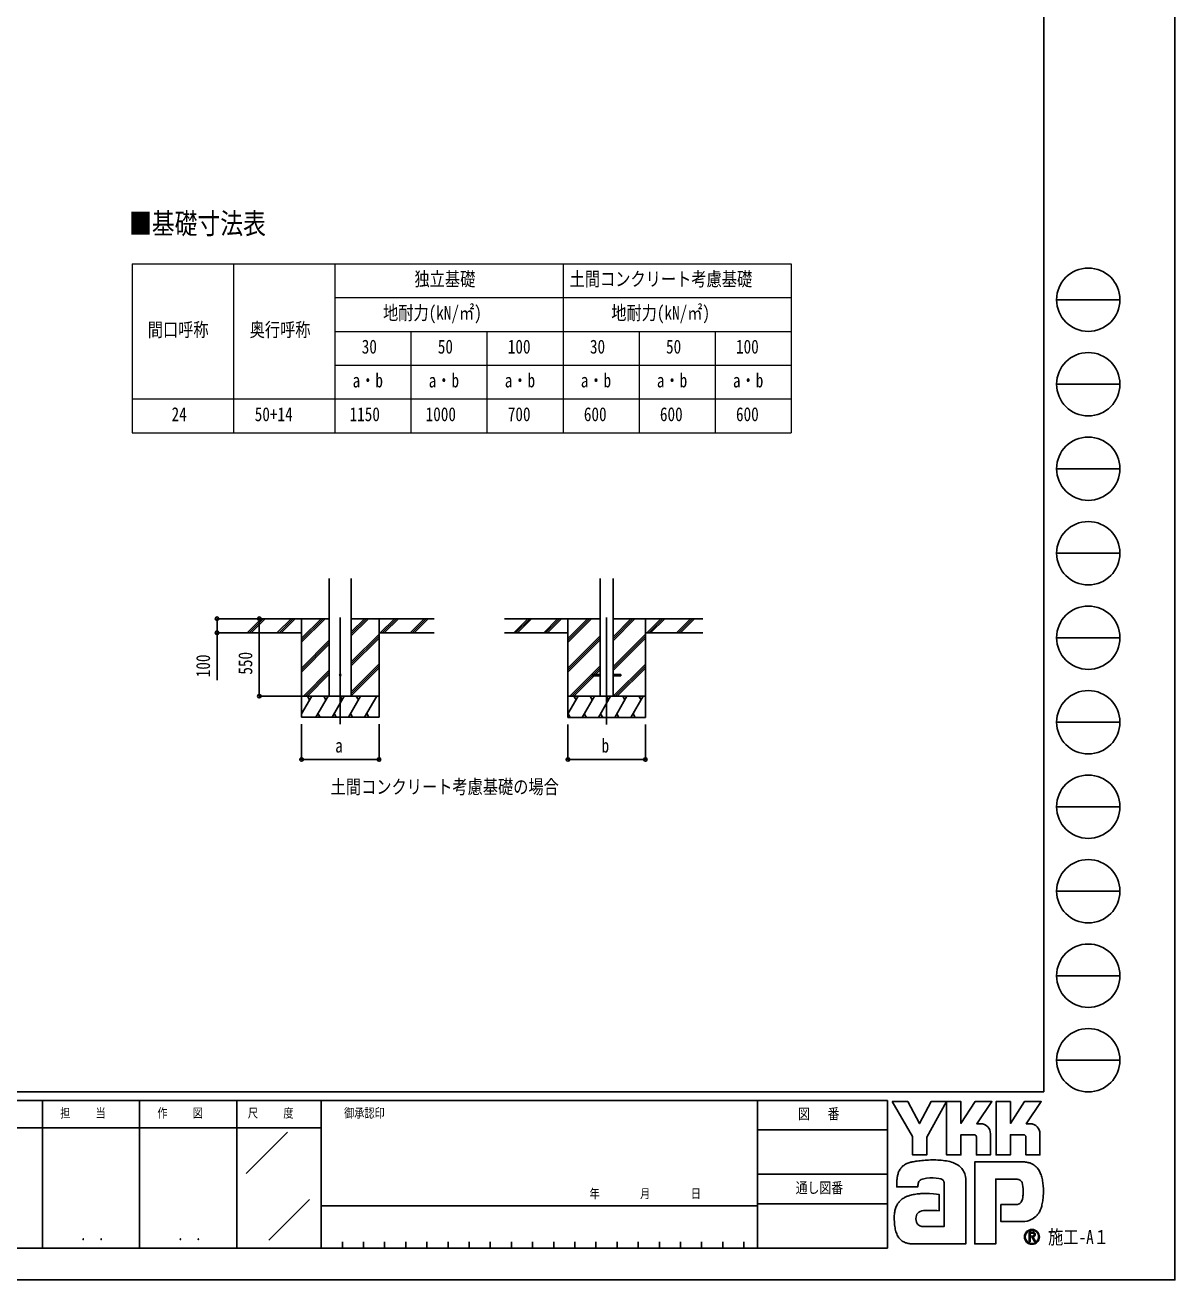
# Model space of a CAD drawing. Units: millimetres, scale not verified. Extents: x -12615 to 12615, y -8910 to 8910.
# Drawn here: x 4453 to 12615, y -8910 to 0 of the extents above; entities that cross this region are included whole.
import ezdxf
from ezdxf.enums import TextEntityAlignment as Align

# ---------------------------------------------------------------- set-up
doc = ezdxf.new("R2010")
doc.units = ezdxf.units.MM
doc.header["$LTSCALE"] = 50
doc.layers.add('0-1_TABLE1', color=7, linetype='Continuous', lineweight=18)
for name, color, linetype in [('0-2_USER1', 3, 'Continuous'), ('0-3_YKK_12', 2, 'Continuous'), ('0-5_YKK_A1', 4, 'Continuous'), ('0-6_YKK_D', 6, 'Continuous'), ('0-7_YKK_ZWAK', 7, 'Continuous')]:
    doc.layers.add(name, color=color, linetype=linetype)
doc.styles.add('ＭＳ ゴシック', font='')
doc.styles.get('ＭＳ ゴシック').set_extended_font_data('MS Gothic')

msp = doc.modelspace()

# ---------------------------------------------------------------- linework, layer by layer
at = {"layer": '0-1_TABLE1'}
for p, q in [((5211.57, -1694.63), (9891.57, -1694.63)), ((5211.57, -1694.63), (5211.57, -2894.63)), ((5931.57, -1694.63), (5931.57, -2894.63)), ((6651.57, -1694.63), (6651.57, -2894.63)), ((8271.57, -1694.63), (8271.57, -2894.63)), ((6651.57, -1934.63), (9891.57, -1934.63)), ((6651.57, -2174.63), (9891.57, -2174.63)), ((7191.57, -2174.63), (7191.57, -2894.63)), ((7731.57, -2174.63), (7731.57, -2894.63)), ((8811.57, -2174.63), (8811.57, -2894.63)), ((9351.57, -2174.63), (9351.57, -2894.63)), ((6651.57, -2414.63), (9891.57, -2414.63)), ((5211.57, -2654.63), (9891.57, -2654.63)), ((5211.57, -2894.63), (9891.57, -2894.63))]:
    msp.add_line(p, q, dxfattribs=at)
msp.add_lwpolyline([(9891.57, -1694.63), (9891.57, -2174.63), (9891.57, -2894.63)], dxfattribs=at)
at = {"layer": '0-3_YKK_12'}
for p, q in [((6690.06, -4205.79), (6690.06, -4964.99)), ((8581.06, -4206.79), (8581.06, -4965.99))]:
    msp.add_line(p, q, dxfattribs=at)
at = {"layer": '0-5_YKK_A1'}
for p, q in [((6612.31, -4765), (6612.31, -3929.64)), ((6767.81, -4765), (6767.81, -3929.64)), ((8535.86, -3930.64), (8535.86, -4766)), ((8626.26, -3930.64), (8626.26, -4766)), ((6612.31, -4215), (5964.11, -4215)), ((6030.8, -4313.59), (6129.39, -4215)), ((6043.53, -4315), (6143.53, -4215)), ((6057.68, -4315), (6157.68, -4215)), ((6242.93, -4313.59), (6341.52, -4215)), ((6255.67, -4315), (6355.67, -4215)), ((6269.81, -4315), (6369.81, -4215)), ((6415.06, -4215), (6415.06, -4914.99)), ((6415.06, -4381.88), (6581.94, -4215)), ((6415.06, -4367.73), (6567.8, -4215)), ((6415.06, -4353.59), (6553.66, -4215)), ((6767.81, -4337.49), (6890.31, -4215)), ((6767.81, -4323.35), (6876.17, -4215)), ((6767.81, -4309.21), (6862.02, -4215)), ((6767.81, -4215), (7355.68, -4215)), ((6965.06, -4215), (6965.06, -4914.99)), ((6974.16, -4315), (7074.16, -4215)), ((6988.3, -4315), (7088.3, -4215)), ((7002.44, -4315), (7102.44, -4215)), ((7186.29, -4315), (7286.29, -4215)), ((7200.43, -4315), (7300.43, -4215)), ((7214.57, -4315), (7314.57, -4215)), ((8535.86, -4216), (7855.11, -4216)), ((7921.8, -4314.59), (8020.39, -4216)), ((7934.53, -4316), (8034.54, -4216)), ((7948.68, -4316), (8048.68, -4216)), ((8133.93, -4314.59), (8232.53, -4216)), ((8146.67, -4316), (8246.67, -4216)), ((8160.81, -4316), (8260.81, -4216)), ((8306.06, -4216), (8306.06, -4915.99)), ((8306.06, -4382.88), (8472.94, -4216)), ((8306.06, -4368.73), (8458.8, -4216)), ((8306.06, -4354.59), (8444.66, -4216)), ((8626.26, -4371.04), (8781.31, -4216)), ((8626.26, -4356.9), (8767.17, -4216)), ((8626.26, -4342.76), (8753.03, -4216)), ((8626.26, -4216), (9264.27, -4216)), ((8856.06, -4216), (8856.06, -4915.99)), ((8865.16, -4316), (8965.16, -4216)), ((8879.3, -4316), (8979.3, -4216)), ((8893.44, -4316), (8993.44, -4216)), ((9077.29, -4316), (9177.29, -4216)), ((9091.43, -4316), (9191.43, -4216)), ((9105.57, -4316), (9205.57, -4216)), ((6415.06, -4315), (5964.11, -4315)), ((6767.81, -4521.34), (6965.06, -4324.09)), ((6767.81, -4535.48), (6965.06, -4338.23)), ((6767.81, -4549.62), (6965.06, -4352.38)), ((6965.06, -4315), (7355.68, -4315)), ((8306.06, -4316), (7855.11, -4316)), ((8306.06, -4566.72), (8535.86, -4336.92)), ((8306.06, -4580.86), (8535.86, -4351.07)), ((8306.06, -4595.01), (8535.86, -4365.21)), ((8626.26, -4554.89), (8856.06, -4325.09)), ((8626.26, -4569.03), (8856.06, -4339.23)), ((8626.26, -4583.17), (8856.06, -4353.38)), ((8856.06, -4316), (9264.27, -4316)), ((6415.06, -4565.72), (6612.31, -4368.47)), ((6415.06, -4579.86), (6612.31, -4382.62)), ((6415.06, -4594.01), (6612.31, -4396.76)), ((6767.81, -4733.47), (6965.06, -4536.22)), ((8627.28, -4766), (8856.06, -4537.22)), ((6427.92, -4765), (6612.31, -4580.6)), ((6442.06, -4765), (6612.31, -4594.75)), ((6456.2, -4765), (6612.31, -4608.89)), ((6767.81, -4747.61), (6965.06, -4550.36)), ((6767.81, -4761.75), (6965.06, -4564.51)), ((8318.92, -4766), (8535.86, -4549.05)), ((8333.06, -4766), (8481.06, -4618)), ((8347.2, -4766), (8492.7, -4620.5)), ((8481.06, -4611.5), (8481.06, -4620.5)), ((8481.06, -4611.5), (8535.86, -4611.5)), ((8481.06, -4620.5), (8535.86, -4620.5)), ((8487.56, -4611.5), (8535.86, -4563.2)), ((8501.7, -4611.5), (8535.86, -4577.34)), ((8626.26, -4611.5), (8681.06, -4611.5)), ((8626.26, -4620.5), (8681.06, -4620.5)), ((8641.43, -4766), (8856.06, -4551.36)), ((8655.57, -4766), (8856.06, -4565.51)), ((8681.06, -4611.5), (8681.06, -4620.5)), ((6415.06, -4890.44), (6487.49, -4764.99)), ((6965.06, -4765), (6415.06, -4765)), ((6472.49, -4790.98), (6457.49, -4765)), ((6516.36, -4914.99), (6602.96, -4764.99)), ((6587.96, -4790.98), (6572.96, -4764.99)), ((6631.83, -4914.99), (6718.43, -4764.99)), ((6703.43, -4790.98), (6688.43, -4765)), ((6747.3, -4914.99), (6833.9, -4765)), ((6818.9, -4790.98), (6803.9, -4764.99)), ((6862.77, -4914.99), (6949.37, -4765)), ((6919.37, -4765), (6919.37, -4764.99)), ((8306.06, -4891.44), (8378.49, -4765.99)), ((8856.06, -4766), (8306.06, -4766)), ((8363.49, -4791.98), (8348.49, -4766)), ((8407.36, -4915.99), (8493.96, -4765.99)), ((8478.96, -4791.98), (8463.96, -4765.99)), ((8522.83, -4915.99), (8609.43, -4765.99)), ((8594.43, -4791.98), (8579.43, -4766)), ((8638.3, -4915.99), (8724.9, -4766)), ((8709.9, -4791.98), (8694.9, -4765.99)), ((8753.77, -4915.99), (8840.37, -4766)), ((8825.37, -4791.98), (8810.37, -4765.99)), ((6531.35, -4889.01), (6546.35, -4914.99)), ((6646.82, -4889.02), (6661.82, -4914.99)), ((6762.3, -4889.01), (6777.3, -4914.99)), ((6877.76, -4889.02), (6892.76, -4914.99)), ((8306.89, -4890.01), (8321.88, -4915.99)), ((8422.36, -4890.01), (8437.35, -4915.99)), ((8537.83, -4890.02), (8552.82, -4915.99)), ((8653.3, -4890.01), (8668.3, -4915.99)), ((8768.77, -4890.02), (8783.76, -4915.99)), ((6415.06, -4914.99), (6965.06, -4914.99)), ((8306.06, -4915.99), (8856.06, -4915.99))]:
    msp.add_line(p, q, dxfattribs=at)
msp.add_circle((6690.06, -4615), 5, dxfattribs=at)
at = {"layer": '0-6_YKK_D'}
for p, q in [((5963.11, -4215), (5814.06, -4215)), ((6115.06, -4215), (6115.06, -4765)), ((5963.11, -4315), (5814.06, -4315)), ((6414.06, -4765), (6114.06, -4765)), ((6415.06, -4964.99), (6415.06, -5215.99)), ((6965.06, -4964.99), (6965.06, -5215.99)), ((8306.06, -4965.99), (8306.06, -5215.99)), ((8856.06, -4965.99), (8856.06, -5215.99)), ((6415.06, -5214.99), (6965.06, -5214.99)), ((8306.06, -5214.99), (8856.06, -5214.99))]:
    msp.add_line(p, q, dxfattribs=at)
msp.add_lwpolyline([(5815.06, -4215), (5815.06, -4315), (5815.06, -4650.8)], dxfattribs=at)
for centre in [(5815.06, -4215), (6115.06, -4215), (5815.06, -4315), (6115.06, -4765), (6415.06, -5214.99), (6965.06, -5214.99), (8306.06, -5214.99), (8856.06, -5214.99)]:
    msp.add_circle(centre, 12.75, dxfattribs=at)
at = {"layer": '0-7_YKK_ZWAK'}
for p, q in [((11685.06, 8325), (11685.06, -7575)), ((11775.06, -1950), (12225.06, -1950)), ((11775.06, -2550), (12225.06, -2550)), ((11775.06, -3150), (12225.06, -3150)), ((11775.06, -3750), (12225.06, -3750)), ((11775.06, -4350), (12225.06, -4350)), ((11775.06, -4950), (12225.06, -4950)), ((11775.06, -5550), (12225.06, -5550)), ((11775.06, -6150), (12225.06, -6150)), ((11775.06, -6750), (12225.06, -6750)), ((11775.06, -7350), (12225.06, -7350)), ((11685.06, -7575), (-11714.94, -7575)), ((4575.06, -7635), (4575.06, -8685)), ((5265.06, -7635), (5265.06, -8685)), ((5955.06, -7635), (5955.06, -8685)), ((6555.06, -7635), (5955.06, -7635)), ((9652.56, -7635), (6555.06, -7635)), ((6555.06, -7635), (6555.06, -8685)), ((9652.56, -7635), (9652.56, -8685)), ((10575.06, -7635), (9652.56, -7635)), ((10575.06, -7635), (10575.06, -8685)), ((5955.06, -7830), (3885.06, -7830)), ((5955.06, -7830), (6555.06, -7830)), ((6021.31, -8154.87), (6315.11, -7861.08)), ((9652.56, -7845), (10575.06, -7845)), ((9652.56, -8160), (10575.06, -8160)), ((6182.02, -8627.97), (6470.68, -8339.3)), ((10575.06, -8370), (9652.56, -8370)), ((6555.06, -8385), (9652.56, -8385)), ((6705.06, -8640), (6705.06, -8685)), ((6855.06, -8640), (6855.06, -8685)), ((7005.06, -8640), (7005.06, -8685)), ((7155.06, -8640), (7155.06, -8685)), ((7305.06, -8640), (7305.06, -8685)), ((7455.06, -8640), (7455.06, -8685)), ((7605.06, -8640), (7605.06, -8685)), ((7755.06, -8640), (7755.06, -8685)), ((7905.06, -8640), (7905.06, -8685)), ((8055.06, -8640), (8055.06, -8685)), ((8205.06, -8640), (8205.06, -8685)), ((8355.06, -8640), (8355.06, -8685)), ((8505.06, -8640), (8505.06, -8685)), ((8655.06, -8640), (8655.06, -8685)), ((8805.06, -8640), (8805.06, -8685)), ((8955.06, -8640), (8955.06, -8685)), ((9105.06, -8640), (9105.06, -8685)), ((9255.06, -8640), (9255.06, -8685)), ((9405.06, -8640), (9405.06, -8685)), ((9555.06, -8640), (9555.06, -8685)), ((3885.06, -8685), (5955.06, -8685)), ((5955.06, -8685), (6555.06, -8685)), ((6555.06, -8685), (9652.56, -8685)), ((9652.56, -8685), (10575.06, -8685)), ((11600.02, -8651.94), (11600.02, -8651.94))]:
    msp.add_line(p, q, dxfattribs=at)
for points in [[(-12615, -8910), (12615, -8910), (12615, 8910), (-12615, 8910)], [(10608.06, -7644), (10718.49, -7644), (10801.41, -7800.3), (10884.12, -7644), (10994.63, -7644), (10853.01, -7895.97), (10853.01, -8022.4), (10752.29, -8022.4), (10752.29, -7892.57)]]:
    msp.add_lwpolyline(points, close=True, dxfattribs=at)
for points in [[(5955.06, -7635), (3885.06, -7635), (3885.06, -8685)], [(11191.64, -7879.83), (11096.31, -7879.83), (11096.31, -8022.29), (10994.74, -8022.29), (10994.74, -7644), (11096.31, -7644), (11096.31, -7798.75), (11196.21, -7644), (11315.52, -7644), (11208.48, -7800.64), (11212.27, -7800.64), (11216.46, -7800.64), (11220.76, -7800.64), (11224.9, -7800.64), (11228.6, -7800.64), (11231.58, -7800.64), (11233.57, -7800.64), (11234.3, -7800.64)], [(11542.53, -7879.83), (11447.31, -7879.83), (11447.31, -8022.4), (11345.69, -8022.4), (11345.69, -7644), (11447.31, -7644), (11447.31, -7798.75), (11547.1, -7644), (11666.41, -7644), (11559.37, -7800.64), (11563.2, -7800.64), (11567.41, -7800.64), (11571.71, -7800.64), (11575.84, -7800.64), (11579.52, -7800.64), (11582.49, -7800.64), (11584.47, -7800.64), (11585.19, -7800.64)], [(11263.52, -7806.64), (11275.65, -7813.57), (11285.92, -7822.6), (11294.18, -7833.36), (11300.27, -7845.45), (11304.03, -7858.49), (11305.32, -7872.11), (11305.32, -8022.65), (11206.23, -8022.65), (11206.23, -7894.23)], [(11614.45, -7806.64), (11626.61, -7813.57), (11636.92, -7822.6), (11645.22, -7833.36), (11651.35, -7845.45), (11655.14, -7858.49), (11656.44, -7872.11), (11656.44, -8022.4), (11557.12, -8022.4), (11557.12, -7894.23)], [(11486.61, -8194.52), (11343.58, -8194.52), (11343.58, -8655), (11193.69, -8655), (11193.69, -8072.37), (11542.06, -8072.37)], [(10814.39, -8196.93), (10807.42, -8200.86), (10801.98, -8205.65), (10797.86, -8211.25), (10794.88, -8217.59), (10792.82, -8224.59), (10791.48, -8232.21), (10790.67, -8240.37), (10790.19, -8249), (10640.23, -8249.37), (10640.67, -8228.86), (10641.5, -8205.82)], [(11123.13, -8157.5), (11127.38, -8174.71), (11129.79, -8193.13), (11130.55, -8212.76), (11130.55, -8655), (10768.66, -8655)], [(10871.84, -8296.58), (10900.22, -8298.46), (10922.53, -8300.96), (10937.13, -8303.3), (10942.36, -8304.7), (10942.36, -8419.42), (10925.77, -8417.67), (10907.57, -8416.68), (10888.94, -8416.3), (10871.06, -8416.36), (10855.1, -8416.69), (10842.25, -8417.13), (10833.68, -8417.51), (10830.56, -8417.68), (10817.59, -8420.05), (10806.4, -8423.76), (10797.01, -8428.84), (10789.4, -8435.31), (10783.58, -8443.19), (10779.55, -8452.51), (10777.31, -8463.3), (10776.86, -8475.57), (10778.29, -8489.07), (10781.15, -8500.22), (10785.28, -8509.25), (10790.48, -8516.37), (10796.58, -8521.78), (10803.4, -8525.72), (10810.76, -8528.37), (10818.48, -8529.97), (10977.79, -8529.97), (10977.79, -8235.22), (10977.83, -8229.38), (10977.53, -8223.66), (10976.78, -8218.16), (10975.5, -8212.94), (10973.59, -8208.07), (10970.96, -8203.64), (10967.51, -8199.72), (10963.16, -8196.37)], [(10963.16, -8196.37), (10953.82, -8192.71), (10938.88, -8189.6), (10919.82, -8187.31), (10898.12, -8186.08), (10875.25, -8186.18), (10852.69, -8187.85)], [(11636.14, -8113.54), (11645.92, -8125.87), (11653.24, -8137.83), (11658.35, -8148.65)], [(11537.48, -8282.99), (11537.29, -8263.9), (11536.38, -8246.69), (11534.23, -8231.59), (11530.31, -8218.78)], [(11623.69, -8462.91), (11609.85, -8473.67), (11595.43, -8482.13), (11580.55, -8488.44), (11565.3, -8492.76), (11549.8, -8495.23), (11534.16, -8496.03), (11380.08, -8496.03), (11380.08, -8374.99), (11466.96, -8374.99), (11482.98, -8374.77), (11497.07, -8373.4), (11509.16, -8369.86)], [(11623.82, -8587.79), (11623.75, -8586.03), (11623.53, -8584.34), (11623.16, -8582.71), (11622.66, -8581.16), (11622.01, -8579.69), (11621.22, -8578.31), (11620.3, -8577.02), (11619.24, -8575.84), (11617.85, -8574.61), (11616.31, -8573.54), (11614.62, -8572.63), (11612.79, -8571.88), (11610.84, -8571.29), (11608.75, -8570.87), (11606.55, -8570.61), (11604.23, -8570.53), (11581.5, -8570.53), (11581.5, -8637.42), (11588.37, -8637.42), (11588.37, -8577.35), (11604.23, -8577.35), (11605.87, -8577.41), (11607.41, -8577.57), (11608.85, -8577.83), (11610.19, -8578.2), (11611.42, -8578.67), (11612.53, -8579.24), (11613.52, -8579.9), (11614.4, -8580.67)], [(11617.08, -8587.79), (11616.66, -8591.01), (11615.51, -8593.54), (11613.78, -8595.47), (11611.64, -8596.87), (11609.23, -8597.83), (11606.71, -8598.42), (11604.25, -8598.72), (11601.99, -8598.8), (11596.03, -8598.8), (11599.04, -8603.91), (11618.68, -8637.65), (11626.54, -8637.65), (11607.6, -8605.17), (11609.37, -8604.82), (11611.07, -8604.37), (11612.67, -8603.83), (11614.19, -8603.2), (11615.6, -8602.47), (11616.92, -8601.65), (11618.14, -8600.73), (11619.24, -8599.73)]]:
    msp.add_lwpolyline(points, dxfattribs=at)
for centre in [(12000.06, -1950), (12000.06, -2550), (12000.06, -3150), (12000.06, -3750), (12000.06, -4350), (12000.06, -4950), (12000.06, -5550), (12000.06, -6150), (12000.06, -6750), (12000.06, -7350)]:
    msp.add_circle(centre, 225, dxfattribs=at)
for centre, radius, start, end in [((11234.45, -7875.57), 74.93, 78.26798, 90.11215), ((11235.52, -7870.11), 69.37, 66.19963, 78.22058), ((11585.34, -7875.7), 75.07, 78.27851, 90.10826), ((11586.37, -7870.44), 69.7, 66.2483, 78.23226), ((11192.17, -7893.88), 14.06, 358.57817, 92.1683), ((11543.13, -7893.81), 14, 358.29941, 92.43455), ((10754.79, -8184.02), 108.55, 122.60463, 137.83438), ((10769.15, -8207.24), 135.84, 108.37421, 122.42809), ((10791.88, -8288.08), 219.75, 100.93159, 107.35499), ((10866.16, -8648.45), 587.69, 97.86054, 101.37938), ((10901.03, -8890.74), 832.48, 94.90201, 97.9576), ((10903.41, -8910.14), 852, 91.6169, 94.94971), ((10900.11, -8772.18), 714.01, 87.51794, 91.66439), ((10909.38, -8573.33), 514.94, 81.92631, 87.59083), ((10936.76, -8385.69), 325.32, 73.67137, 82.05943), ((10977.38, -8249.75), 183.45, 60.60528, 73.9085), ((10994.01, -8216.59), 146.41, 52.17347, 59.90542), ((11008.88, -8197.34), 122.08, 43.55042, 52.14561), ((11536.36, -8232.64), 160.37, 78.73198, 87.96551), ((11541.07, -8208.59), 135.87, 69.03034, 78.69541), ((11545.45, -8196.9), 123.38, 59.39484, 68.9885), ((11547.48, -8193.34), 119.28, 50.3012, 59.3616), ((11546.74, -8194.18), 120.4, 42.05209, 50.28551), ((10913.41, -8221.38), 272.36, 171.55622, 176.72493), ((10821.12, -8207.6), 179.04, 163.48385, 171.57982), ((10774.82, -8193.86), 130.74, 152.2125, 163.4865), ((10754.81, -8183.52), 108.22, 138.03852, 152.12015), ((10853.97, -8290.89), 101.95, 102.4979, 112.84632), ((10873.7, -8375.98), 189.3, 96.37207, 102.75341), ((11017.07, -8189.43), 110.69, 34.48659, 43.50182), ((11017.13, -8189.26), 110.55, 25.58915, 34.43128), ((11007.29, -8193.87), 121.41, 17.43089, 25.54591), ((11487.42, -8268.03), 73.52, 77.94572, 90.63794), ((11493.81, -8238.05), 42.86, 60.20991, 77.92418), ((11487.28, -8228.44), 188.76, 14.76267, 25.00486), ((11371.51, -8259.99), 308.76, 7.9139, 14.95041), ((11497.96, -8230.26), 34.04, 39.8078, 59.75378), ((11492.14, -8234.71), 41.37, 22.65544, 39.38165), ((11196.61, -8284.73), 340.88, 355.2339, 0.29193), ((11255.87, -8276.8), 425.61, 2.54376, 8.01251), ((11189.59, -8280.29), 491.98, 357.76419, 2.60674), ((10754.78, -8438.01), 127.65, 142.04688, 153.80771), ((10750.42, -8434.88), 122.29, 130.60221, 141.94427), ((10757.63, -8443.54), 133.55, 120.60724, 130.53081), ((10771.85, -8467.72), 161.6, 112.58838, 120.58162), ((10790.98, -8513.7), 211.4, 106.61303, 112.59024), ((10821.07, -8614.84), 316.93, 99.87193, 106.59825), ((10837.93, -8709.82), 413.39, 94.78469, 99.91711), ((10846.14, -8804.31), 508.24, 90.80099, 94.81812), ((10847.39, -8874.68), 578.61, 87.57779, 90.82714), ((11495.16, -8338.28), 34.54, 293.91672, 314.09376), ((11490.45, -8334.13), 40.8, 314.78099, 333.92928), ((11460.15, -8319.42), 74.48, 334.00676, 347.34989), ((11377.49, -8300.27), 159.33, 347.14308, 355.40008), ((11307.45, -8294.38), 373.25, 347.15166, 352.97565), ((11208.51, -8281.51), 473.02, 352.8937, 357.82206), ((10914.4, -8470.46), 291.87, 174.55588, 182.47272), ((10826.95, -8462.09), 204.02, 164.97537, 174.56739), ((10777.37, -8448.87), 152.71, 153.89178, 164.94341), ((11523.69, -8350.16), 150.71, 311.57033, 318.66243), ((11506.24, -8334.86), 173.92, 318.67367, 325.29112), ((11551.08, -8368.28), 118.04, 326.23251, 339.61931), ((11440.22, -8325.35), 236.92, 339.22498, 347.31457), ((11077.49, -8467.89), 454.94, 181.90948, 187.89042), ((10886.08, -8494.82), 261.65, 187.80471, 196.36971), ((11600.11, -8604.57), 52.92, 90.09157, 179.92363), ((11600.1, -8604.47), 52.82, 44.93442, 90.08536), ((10785.01, -8524.67), 156.26, 196.3102, 208.20993), ((10741.01, -8548.09), 106.41, 208.29777, 223.35561), ((10731.08, -8556.83), 93.2, 223.64205, 239.63663), ((10739.32, -8541.84), 110.3, 239.8785, 253.65355), ((11599.78, -8604.63), 52.6, 179.86065, 225.14399), ((11599.77, -8604.4), 47.06, 134.8007, 180.12175), ((11599.58, -8604.7), 46.87, 179.75513, 225.29722), ((11600.03, -8604.63), 52.77, 224.94536, 269.98445), ((11599.91, -8604.13), 46.97, 89.86602, 135.149), ((11599.93, -8605.12), 46.82, 224.62822, 270.10973), ((11600.12, -8604.49), 47.33, 45.03108, 90.11509), ((11600.03, -8604.37), 53.04, 269.98802, 314.93777), ((11599.95, -8604.42), 47.52, 270.09072, 359.90926), ((11607.02, -8587.51), 10.06, 358.3894, 42.86139), ((11607.22, -8588.27), 16.6, 316.37674, 1.6565), ((11600.15, -8604.5), 47.31, 0.00643, 45.07115), ((11600.52, -8604.31), 52.41, 359.78949, 45.13288), ((11600.39, -8604.71), 52.54, 314.92572, 0.23508), ((10754.4, -8490.03), 164.26, 253.69102, 263.74909), ((10767.18, -8376.29), 278.71, 263.68487, 270.30455)]:
    msp.add_arc(centre, radius, start, end, dxfattribs=at)

# ---------------------------------------------------------------- texts
at = {"layer": '0-1_TABLE1', "style": 'ＭＳ ゴシック', "width": 0.8}
for s, p in [('独立基礎', (7216.77, -1882.13)), ('土間コンクリート考慮基礎', (8318.37, -1882.13)), ('地耐力(kN/㎡)', (6993.57, -2122.13)), ('地耐力(kN/㎡)', (8613.57, -2122.13)), ('間口呼称', (5323.17, -2242.13)), ('奥行呼称', (6046.77, -2242.13)), ('30', (6842.37, -2362.13)), ('50', (7382.37, -2362.13)), ('100', (7879.17, -2362.13)), ('30', (8462.37, -2362.13)), ('50', (9002.37, -2362.13)), ('100', (9499.17, -2362.13)), ('a・b', (6777.57, -2602.13)), ('a・b', (7317.57, -2602.13)), ('a・b', (7857.57, -2602.13)), ('a・b', (8397.57, -2602.13)), ('a・b', (8937.57, -2602.13)), ('a・b', (9477.57, -2602.13)), ('24', (5492.37, -2842.13)), ('50+14', (6082.77, -2842.13)), ('1150', (6755.97, -2842.13)), ('1000', (7295.97, -2842.13)), ('700', (7879.17, -2842.13)), ('600', (8419.17, -2842.13)), ('600', (8959.17, -2842.13)), ('600', (9499.17, -2842.13))]:
    msp.add_text(s, height=98.97, dxfattribs=at).set_placement(p, align=Align.BOTTOM_LEFT)
at = {"layer": '0-2_USER1', "style": 'ＭＳ ゴシック', "width": 0.8}
for s, height, p in [('■基礎寸法表', 148.5, (5189.97, -1527.71)), ('土間コンクリート考慮基礎の場合', 98.97, (6621.87, -5487.99))]:
    msp.add_text(s, height=height, dxfattribs=at).set_placement(p, align=Align.BOTTOM_LEFT)
at = {"layer": '0-6_YKK_D', "style": 'ＭＳ ゴシック', "width": 0.8}
for s, p in [('100', (5795.06, -4630.8)), ('550', (6095.06, -4612.4))]:
    msp.add_text(s, height=98.97, rotation=90, dxfattribs=at).set_placement(p, align=Align.BOTTOM_LEFT)
for s, p in [('b', (8545.06, -5194.99)), ('a', (6654.06, -5194.99))]:
    msp.add_text(s, height=98.97, dxfattribs=at).set_placement(p, align=Align.BOTTOM_LEFT)
at = {"layer": '0-7_YKK_ZWAK', "style": 'ＭＳ ゴシック', "width": 0.8}
for s, height, p in [('担     当', 65.98, (4701.66, -7777.5)), ('作     図', 65.98, (5391.66, -7777.5)), ('尺     度', 65.98, (6034.26, -7777.5)), ('御承認印', 65.98, (6717.41, -7777.5)), ('図\u3000 番', 76.98, (9940.21, -7792.5)), ('年        月        日', 65.98, (8459.72, -8349.64)), ('通し図番', 76.98, (9923.41, -8317.5)), ('施工-A１', 98.97, (11715.06, -8685)), ('． ．', 77.75, (4845, -8653.06)), ('． ．', 77.75, (5535, -8653.06))]:
    msp.add_text(s, height=height, dxfattribs=at).set_placement(p, align=Align.BOTTOM_LEFT)

doc.saveas('drawing.dxf')
